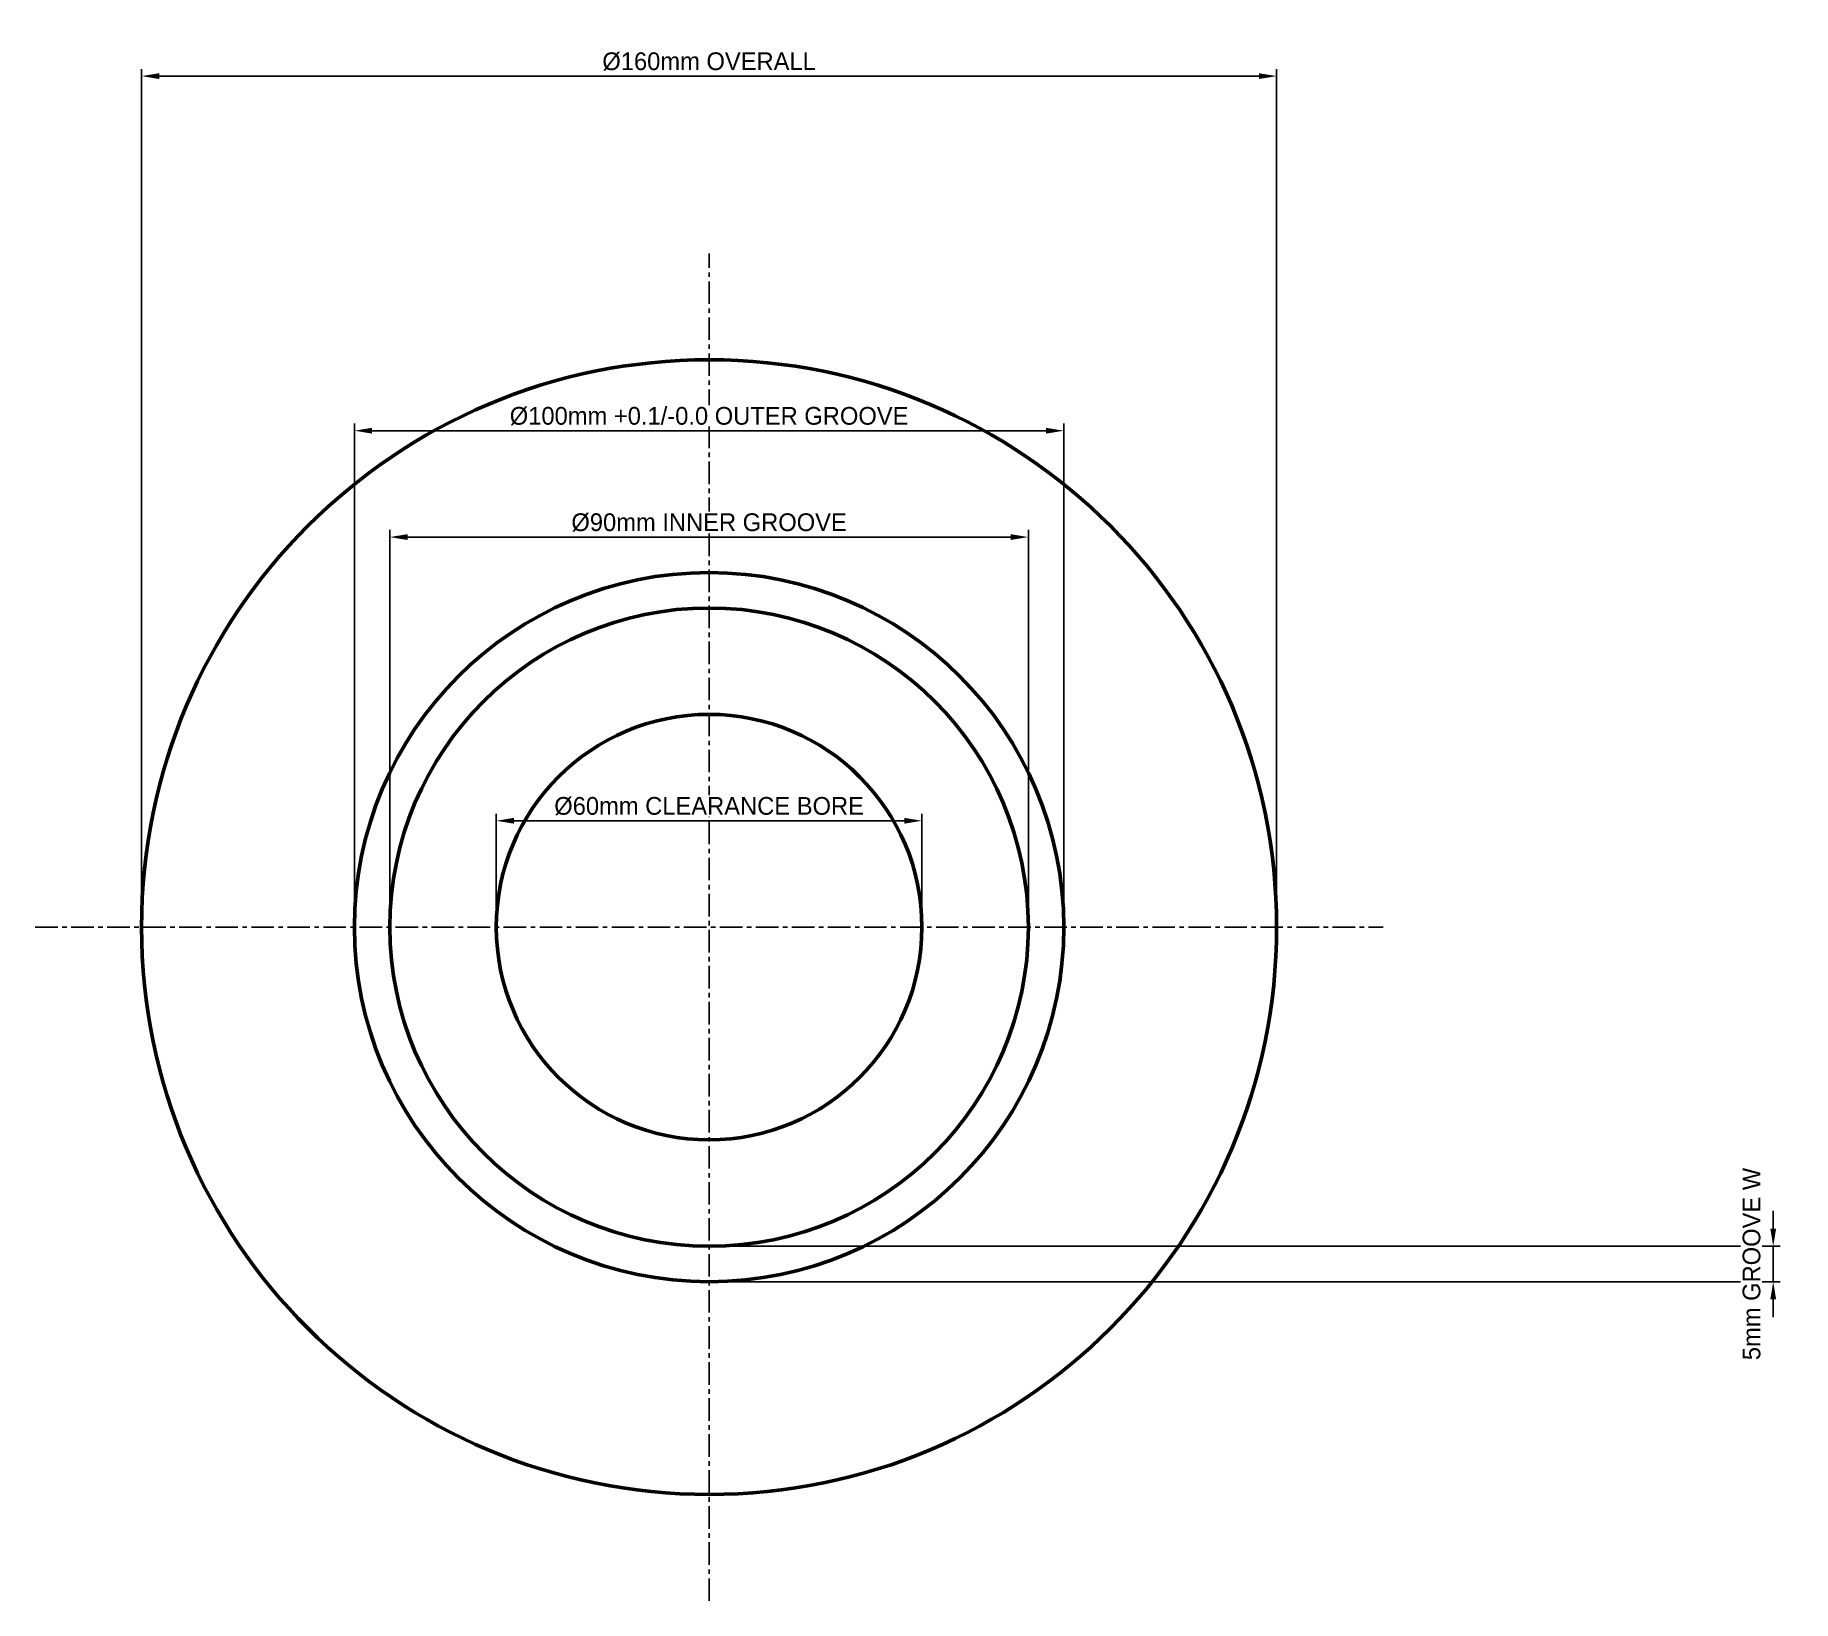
# Model space of a CAD drawing. Header units: metres. Extents: x 5 to 253, y 5 to 226.
import ezdxf

# ---------------------------------------------------------------- set-up
doc = ezdxf.new("R2010")
doc.units = ezdxf.units.M
doc.linetypes.add('CENTER', pattern=[5.08, 3.175, -0.635, 0.635, -0.635])
for name, color, linetype, lineweight in [('CENTERLINES', 7, 'CENTER', 25), ('DIMENSIONS', 7, 'Continuous', 25), ('GEOMETRY', 7, 'Continuous', 50)]:
    doc.layers.add(name, color=color, linetype=linetype, lineweight=lineweight)
doc.dimstyles.new('ENGINEERING_STYLE', dxfattribs={"dimtxt": 2.5, "dimasz": 2.5, "dimexe": 1, "dimexo": 1.5, "dimgap": 0.8, "dimtad": 1, "dimcen": 2.5, "dimazin": 3, "dimtfac": 1, "dimtmove": 0, "dimatfit": 3, "dimtfill": 1})

msp = doc.modelspace()

# ---------------------------------------------------------------- linework, layer by layer
at = {"layer": 'CENTERLINES'}
for p, q in [((100, 5), (100, 195)), ((5, 100), (195, 100))]:
    msp.add_line(p, q, dxfattribs=at)
at = {"layer": 'GEOMETRY'}
for radius in [80, 50, 45, 30]:
    msp.add_circle((100, 100), radius, dxfattribs=at)

# ---------------------------------------------------------------- next in the draw order: dimensions: what is measured, and where the dimension line sits
at = {"layer": 'DIMENSIONS'}
msp.add_linear_dim(base=(20, 220), p1=(20, 100), p2=(180, 100), text='%%C160mm OVERALL', dimstyle='ENGINEERING_STYLE', dxfattribs=at).render()
msp.add_linear_dim(base=(250, 50), p1=(100, 50), p2=(100, 55), angle=90, text='5mm GROOVE W', dimstyle='ENGINEERING_STYLE', dxfattribs=at).render()

# ---------------------------------------------------------------- next in the draw order: dimensions: what is measured, and where the dimension line sits
msp.add_linear_dim(base=(50, 170), p1=(50, 100), p2=(150, 100), text='%%C100mm +0.1/-0.0 OUTER GROOVE', dimstyle='ENGINEERING_STYLE', dxfattribs=at).render()

# ---------------------------------------------------------------- next in the draw order: dimensions: what is measured, and where the dimension line sits
msp.add_linear_dim(base=(55, 155), p1=(55, 100), p2=(145, 100), text='%%C90mm INNER GROOVE', dimstyle='ENGINEERING_STYLE', dxfattribs=at).render()

# ---------------------------------------------------------------- next in the draw order: dimensions: what is measured, and where the dimension line sits
msp.add_linear_dim(base=(70, 115), p1=(70, 100), p2=(130, 100), text='%%C60mm CLEARANCE BORE', dimstyle='ENGINEERING_STYLE', dxfattribs=at).render()

doc.saveas('drawing.dxf')
